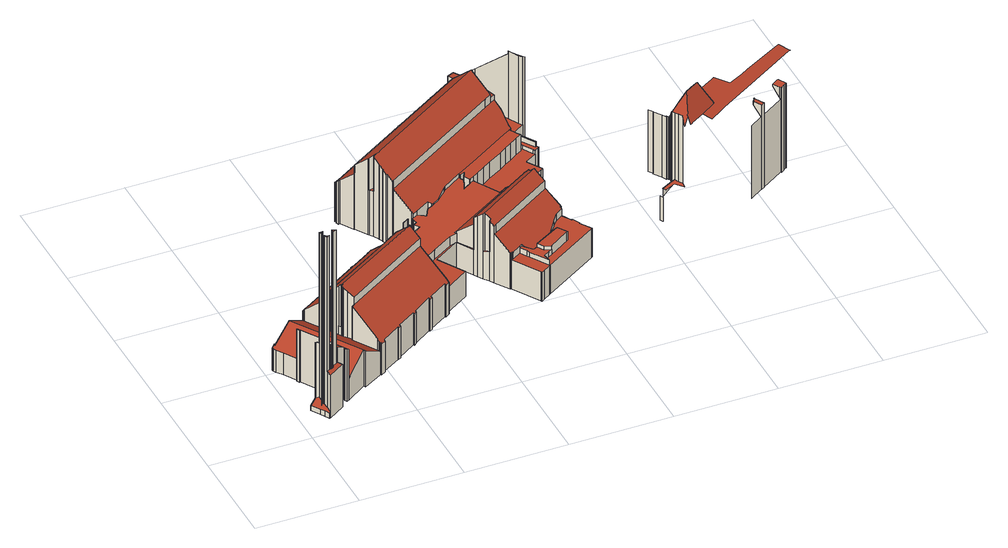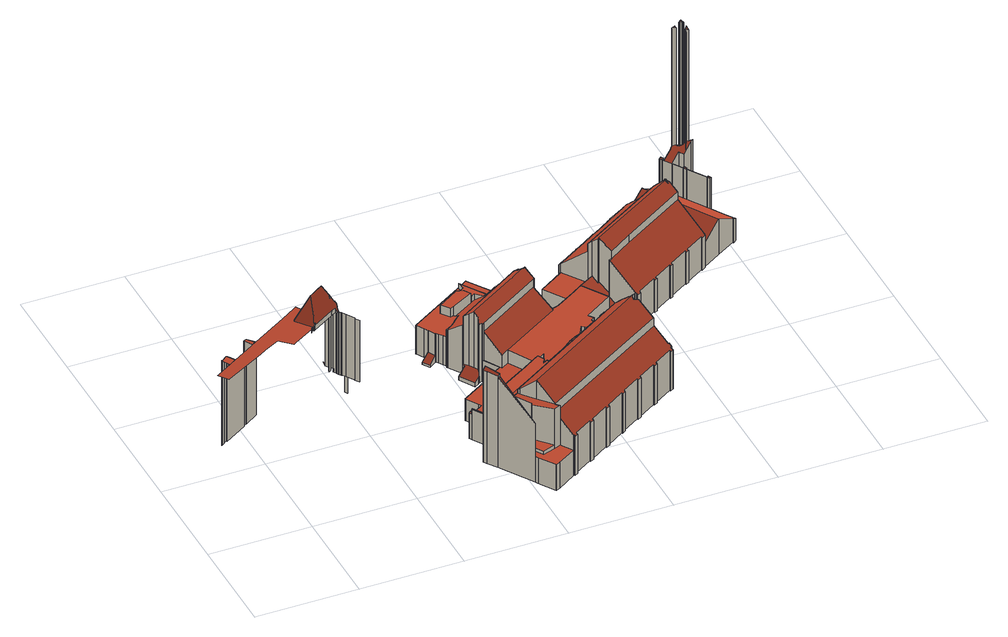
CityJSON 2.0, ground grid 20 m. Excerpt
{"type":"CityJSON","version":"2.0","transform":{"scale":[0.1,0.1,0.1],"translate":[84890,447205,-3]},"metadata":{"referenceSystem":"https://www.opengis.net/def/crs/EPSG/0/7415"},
"CityObjects":{
"building1":{"type":"Building","attributes":{"dak_type":"slanted","data_area":1604.04,"data_coverage":0.89,"geconstateerd":false,"gid":15713174,"h_dak_50p":9.51,"h_dak_70p":11.9,"h_dak_max":38.58,"h_dak_min":0.73,"h_maaiveld":0.223,"kas_warenhuis":false,"lod11_replace":false,"ondergronds_type":"above ground","oorspronkelijkbouwjaar":1908,"pw_actueel":"yes","pw_bron":"ahn3","reconstructie_methode":"tudelft3d-geoflow","reconstruction_skipped":false,"rmse_lod12":4.28,"rmse_lod13":2.01,"rmse_lod22":0.703,"rn":1,"status":"Pand in gebruik","t_run":3623.27,"val3dity_codes_lod12":"[]","val3dity_codes_lod13":"[]","val3dity_codes_lod22":"[303]"},"children":["building1-1"]},
"building1-1":{"type":"BuildingPart","parents":["building1"],"geometry":[{"type":"Solid","lod":"2.2","boundaries":[[[[0,1,2,3,4,5,6,7,8,9,10,11,12,13,14,15,16,17,18,19,20,21,22,23,24,25,26,27,28,29,30,31,32,33,34,35,36,37,38,39,40,41,42,43,44,45,46,47,48,49,50,51,52,53,54,55,56,57,58,59,60,61,62,63,64,65,66,67,68,69,70,71,72,73,74,75,76,77,78,79,80,81,82,83,84,85,86,87,88,89,90,91,92,93,94,95,96,97,98,99,100,101,102,103,104,105,106,107,108,109,110,111,112,113,114,115,116,117,118,119,120,121,122,123,124,125,126,127,128,129,130,131,132,133,134,135,136,137,138,139,140,141,142,143,144,145,146,147,148,149,150,151,152,153,154,155,156,157,158,159,160,161,162,163,164,165,166,167,168,169,170,171,172,173,174,175,176,177,178,179,180,181,182,183,184,185,186,187,188,189,190,191,192,193,194,195,196,197,198,199,200,201,202,203,204,205,206,207,208,209,210,211,212,213,214,215,216,217,218,219,220,221,222,223],[224,225,226,227,228,229,230,231,232,233,234,235,236,237,238,239,240,241,242,243,244,245,246,247,248,249,250,251,252,253,254,255,256,257,258,259,260,261]],[[262,100,99,263]],[[264,98,97,265]],[[266,94,93,267]],[[268,67,66,269,270]],[[271,86,85,272]],[[273,274,92,91,275]],[[267,93,92,274]],[[276,95,94,266]],[[275,91,90,277]],[[278,84,83,279]],[[280,89,88,281]],[[277,90,89,280]],[[281,88,87,282]],[[282,87,86,271]],[[283,80,79,284]],[[285,82,81,286]],[[272,85,84,278]],[[279,83,82,285]],[[286,81,80,283,287]],[[288,237,236,289]],[[290,71,70,291]],[[292,254,253,293,294]],[[294,293,295,296]],[[297,68,67,268]],[[298,69,68,297]],[[291,70,69,298]],[[299,300,75,74,301]],[[302,61,60,303]],[[303,60,59,304]],[[305,64,63,306]],[[307,62,61,302]],[[308,56,55,309]],[[310,58,57,311]],[[311,57,56,308]],[[312,54,53,313]],[[314,52,51,315]],[[313,53,52,314]],[[316,44,43,317]],[[137,318,319,138]],[[315,51,50,320]],[[320,50,49,321]],[[322,48,47,323]],[[321,49,48,322]],[[324,325,326,327]],[[328,46,45,329]],[[323,47,46,328]],[[329,45,44,316]],[[330,331,332,123,333]],[[123,332,334,124]],[[335,336,337,338,339]],[[336,222,221,340]],[[341,41,40,342]],[[139,343,344,140]],[[138,319,343,139]],[[345,189,188,346]],[[347,348,38,37,349]],[[350,34,33,351]],[[352,353,0,223,354]],[[355,28,27,356]],[[357,29,28,355]],[[358,10,9,359]],[[360,24,23,361]],[[362,21,20,363]],[[363,20,19,364,365]],[[364,19,18,366]],[[367,31,30,368]],[[369,367,370,371]],[[371,370,372,373]],[[374,375,376,377]],[[378,220,219,379]],[[340,221,220,378]],[[366,18,17,380]],[[381,382,35,34,350,383]],[[383,350,384,385]],[[386,3,2,387]],[[388,187,186,389]],[[390,391,392,393]],[[394,210,209,392]],[[395,218,217,396]],[[397,200,199,398]],[[399,191,190,400]],[[400,190,189,345]],[[389,186,185,401]],[[401,185,184,402]],[[403,194,193,404]],[[405,182,181,406]],[[407,183,182,405]],[[346,188,187,388]],[[408,179,178,409]],[[409,178,177,410]],[[410,177,176,411]],[[402,184,183,407]],[[406,181,180,412]],[[413,173,172,414]],[[412,180,179,408]],[[415,175,174,416]],[[416,174,173,413]],[[417,418,419,420]],[[421,171,170,422]],[[411,176,175,415]],[[423,169,168,424]],[[422,170,169,423]],[[425,164,163,426]],[[414,172,171,421]],[[427,428,429,430]],[[430,429,431,432]],[[433,105,104,434]],[[435,167,166,436]],[[424,168,167,435]],[[263,99,98,264]],[[437,165,164,425]],[[438,160,159,431]],[[439,161,160,438]],[[142,440,441,143]],[[141,442,440,142]],[[146,443,444,147]],[[147,444,445,148]],[[446,153,152,447]],[[447,152,151,448]],[[135,449,450,136]],[[448,151,150,451]],[[451,150,149,452]],[[144,453,454,145]],[[143,441,453,144]],[[455,198,197,456,457]],[[457,456,458,459]],[[460,461,462,463]],[[145,454,443,146]],[[148,445,464,149]],[[136,450,318,137]],[[140,344,442,141]],[[133,465,466,134]],[[134,466,449,135]],[[130,467,468,131]],[[131,468,469,132]],[[132,469,465,133]],[[129,470,467,130]],[[471,121,120,472]],[[472,120,119,473]],[[128,474,470,129]],[[127,475,474,128]],[[476,122,121,471]],[[126,477,475,127]],[[124,334,478,125]],[[125,478,477,126]],[[479,480,481,482]],[[483,484,480,479]],[[485,118,117,486]],[[486,117,116,487]],[[473,119,118,485]],[[487,116,115,488]],[[489,113,112,490]],[[491,114,113,489]],[[488,115,114,491]],[[490,112,111,492]],[[493,108,107,494]],[[494,107,106,495]],[[432,431,159,158,496]],[[497,109,108,493]],[[498,110,109,497]],[[492,111,110,498]],[[495,106,105,433]],[[434,104,103,499]],[[500,250,249,501]],[[502,229,228,503]],[[504,505,506,507]],[[508,225,224,509]],[[509,224,261,510]],[[510,261,260,511]],[[511,260,259,512]],[[513,514,258,257,515]],[[515,257,256,516]],[[517,251,250,500]],[[518,255,254,292]],[[519,252,251,517]],[[293,253,252,519]],[[501,249,248,520]],[[520,248,247,521]],[[522,242,241,523]],[[524,246,245,525]],[[526,244,243,506]],[[507,506,243,242,522]],[[527,528,529,505,504]],[[301,74,73,530]],[[531,234,233,532]],[[533,534,535,536]],[[265,97,96,537]],[[538,539,540,541,542]],[[543,544,545,546]],[[547,548,549,550]],[[551,552,553,554]],[[555,205,204,556]],[[557,558,559,560]],[[561,562,563,564]],[[565,566,567,568]],[[569,202,201,567]],[[202,569,570]],[[571,203,202,570]],[[556,204,203,571]],[[572,573,574,575]],[[576,215,214,577]],[[564,563,578,579]],[[570,569,580,581]],[[582,583,584,585]],[[586,587,583,582]],[[588,208,207,589]],[[589,207,206,590]],[[591,592,593,594]],[[579,578,595,596]],[[568,567,201,200,397]],[[597,459,458,566,565]],[[598,32,31,367,369]],[[351,33,32,598]],[[304,59,58,310]],[[426,163,162,599]],[[599,162,161,439]],[[600,195,194,403]],[[428,601,602,603]],[[604,605,606,601,428,427]],[[607,608,609,610]],[[611,612,11,10,358]],[[359,9,8,613]],[[614,615,616,617,618]],[[619,620,621]],[[622,15,14,623]],[[624,13,12,625]],[[626,627,391,390]],[[628,629,630,631,632]],[[632,631,633,634]],[[398,199,198,455,635]],[[635,455,459,597]],[[636,77,76,637]],[[638,78,77,636]],[[284,79,78,638]],[[639,227,226,640,641]],[[641,640,642,643,644]],[[640,226,225,508]],[[521,247,246,524]],[[525,245,244,526]],[[585,584,418,417]],[[645,216,215,576]],[[396,217,216,645]],[[393,392,209,208,588]],[[646,647,627,626]],[[648,649,650,651]],[[651,650,652,653]],[[654,655,616,615]],[[656,657,658,659]],[[660,661,662,663]],[[664,665,192,191,399]],[[456,197,196,666]],[[603,602,665,664]],[[631,630,667,668]],[[669,670,671,672,673]],[[674,675,562,561]],[[541,540,676,677]],[[590,206,205,555]],[[678,679,680,681]],[[682,211,210,394]],[[666,196,195,600]],[[537,96,95,276]],[[499,103,102,683,684]],[[684,683,685,686]],[[683,102,101,687]],[[688,689,690,691]],[[692,693,694,695]],[[696,697,698,699]],[[333,123,122,476]],[[673,672,700,667]],[[672,671,701,702]],[[703,213,212,704]],[[577,214,213,703]],[[385,384,705,706]],[[379,219,218,395]],[[436,166,165,437]],[[496,158,157,707,708]],[[709,710,711,712]],[[452,149,464,461,460,713]],[[702,701,657,656]],[[687,101,100,262]],[[404,193,192,665]],[[714,715,716,717]],[[715,36,35,382]],[[420,419,718,719]],[[719,718,720,721,722]],[[722,721,723,724,725]],[[713,460,629,628]],[[726,727,728,729]],[[730,731,732,733]],[[733,732,734,694]],[[735,736,737,738]],[[739,740,741,742]],[[742,741,743,744]],[[745,154,153,446]],[[746,155,154,745]],[[747,748,749,750]],[[750,749,751,752]],[[744,743,753,754]],[[755,756,757,758,574]],[[368,30,29,357]],[[361,23,22,759]],[[759,22,21,362]],[[760,65,64,305]],[[754,753,306,761]],[[761,306,63,62,307]],[[575,574,758,348,347]],[[762,1,0,353]],[[387,2,1,762]],[[349,37,36,715,714]],[[763,764,382,381]],[[512,259,258,514]],[[269,66,65,760]],[[270,269,274,273]],[[377,376,587,586]],[[765,766,767,723,724]],[[724,723,720,718]],[[546,545,766,765]],[[725,724,723,767,768,697,696]],[[697,768,544,543]],[[699,698,769,770]],[[771,772,773,769]],[[681,680,774,775]],[[775,774,704,776]],[[752,751,156,155,746]],[[707,157,156,751]],[[708,707,748,747]],[[668,667,700,592,591]],[[327,326,777,778]],[[339,338,573,572]],[[338,337,779,780]],[[780,779,781,782]],[[778,777,783,784]],[[596,595,785,786]],[[786,785,670,669]],[[542,541,675,674]],[[787,788,558,557]],[[677,676,789,790]],[[560,559,552,551]],[[554,553,647,646]],[[790,789,791,792]],[[776,704,212,211,682]],[[581,580,788,787]],[[793,794,539,538]],[[686,685,795,796]],[[797,798,799,800]],[[550,549,794,793]],[[801,802,548,547]],[[792,791,679,678]],[[803,804,798,797]],[[805,42,41,341]],[[770,769,773,806,807]],[[782,781,772,771]],[[354,223,222,336,335]],[[808,5,4,809]],[[810,6,5,808]],[[811,7,6,810,812]],[[812,810,813,705]],[[814,815,816,817]],[[818,819,430]],[[820,821,822,823]],[[824,825,826]],[[825,827,661,660]],[[828,829,608,607]],[[829,828,830]],[[831,832,710,709]],[[296,295,833,514,513]],[[287,283,833,295]],[[834,835,612,611]],[[613,8,7,811]],[[727,836,837,838]],[[838,837,331,330]],[[484,839,804,803]],[[840,841,803]],[[317,43,42,805,842]],[[842,805,843,844]],[[845,844,843,839,484,483]],[[846,847,848,849]],[[849,848,850,851]],[[852,853,854,850]],[[712,711,855,856,847,846]],[[817,816,857,858]],[[858,857,859,860]],[[860,859,861,862]],[[862,861,353,352]],[[796,795,863,864]],[[864,863,865,866]],[[729,728,864,866]],[[867,739,844,845]],[[482,481,836,727,726]],[[868,869,736,735]],[[695,694,734,869,870]],[[738,737,740,739,867]],[[871,872,873,874]],[[875,876,877,878]],[[826,825,615,614]],[[879,880,881,882]],[[309,55,54,312]],[[756,755,883]],[[800,799,757,756]],[[373,372,884,885,886]],[[885,884,887,888]],[[653,652,889,890]],[[891,892,893,894]],[[851,850,854,895,896]],[[897,898,853,852]],[[899,900,898,897]],[[717,716,764,763]],[[901,902,649,648]],[[890,889,902,901]],[[784,783,903,904]],[[904,903,905,906]],[[906,905,802,801]],[[866,865,731,730,907]],[[908,909,534,533]],[[882,881,872,871]],[[634,633,819,818]],[[463,462,827,825,824]],[[910,238,237,288]],[[528,239,238,910]],[[637,76,75,300]],[[911,912,231,230,913]],[[644,643,912,911]],[[914,232,231,912]],[[532,233,232,914]],[[915,240,239,528,527]],[[523,241,240,915]],[[505,529,916,917]],[[530,73,72,916]],[[917,916,72,71,290]],[[610,609,821,820]],[[823,822,918,919]],[[706,705,813,815,814]],[[659,658,606,605]],[[594,593,605,604]],[[516,256,255,518]],[[503,228,227,639]],[[643,642,300,299]],[[913,230,229,502]],[[920,235,234,531]],[[691,690,921,922]],[[923,924,689,688]],[[907,730,924,923]],[[922,921,925,926]],[[926,925,693,692]],[[870,869,868]],[[807,806,325,324]],[[625,12,11,612]],[[623,14,13,624]],[[380,17,16,927]],[[928,927,16,15,622]],[[365,364,927,928]],[[878,877,909,908]],[[874,873,655,654]],[[663,662,876,875]],[[855,711,830]],[[886,885,929,930]],[[930,929,620,619]],[[621,620,931]],[[894,893,931]],[[847,856,892,891]],[[618,617,932,933]],[[933,932,880,879,934]],[[934,879,375,374]],[[935,936,900,899]],[[356,27,26,937]],[[937,26,25,938]],[[888,887,936,935]],[[938,25,24,360]],[[289,236,235,920]],[[536,535,841,840]],[[896,895,832,831]],[[809,4,3,386]],[[919,918,835,834]],[[939,39,38,348]],[[342,40,39,939]],[[599,439,438,431,429,428,603,664,399,400,345,346,388,389,401,402,407,405,406,412,408,409,410,411,415,416,413,414,421,422,423,424,435,436,437,425,426]],[[940,941,750,752,746,745,446,447,448,451,452,713,628,632,634,818,942]],[[635,597,565,568,397,398]],[[459,455,457]],[[333,476,471,472,473,485,486,487,488,491,489,490,492,498,497,493,494,495,433,434,499,684,686,796,864,728,727,838,330]],[[687,262,263,264,265,537,276,266,267,274,269,760,943]],[[748,707,751,749]],[[720,723,721]],[[544,768,767,766,545]],[[704,774,680,679,791,789,676,540,539,794,549,548,802,905,903,783,777,326,325,806,773,772,781,779,337,336,340,378,379,395,396,645,576,577,703]],[[554,646,626,390,393,588,589,590,555,556,571,570,581,787,557,560,551]],[[790,792,678,681,775,776,682,394,392,391,627,647,553,552,559,558,788,580,569,567,566,458,456,666,600,403,404,665,602,601,606,658,657,701,671,670,785,595,578,563,562,675,541,677]],[[585,417,944,945,793,538,542,674,561,564,579,596,786,669,673,667,630,629,460,463,824,826,614,618,933,934,374,377,586,582]],[[782,946,947,883,755,574,573,338,780]],[[814,817,948,949,950,717,763,381,383,385,706]],[[516,518,292,294,296,513,515]],[[839,843,805,341,342,939,348,758,757,799,798,804]],[[808,809,386,387,762,353,861,859,857,816,815,813,810]],[[923,688,691,951,482,726,729,866,907]],[[734,732,731,865,863,795,685,683,687,943,760,305,306,753,743,741,740,737,736,869]],[[926,692,695,870,868,735,738,867,845,483,479,482,951,691,922]],[[309,312,313,314,315,320,321,322,323,328,329,316,317,842,844,739,742,744,754,761,307,302,303,304,310,311,308]],[[764,716,715,382]],[[950,949,948,817,858,860,862,352,354,335,339,572,575,347,349,714,717]],[[890,901,648,651,653]],[[523,915,527,504,507,522]],[[300,642,640,508,509,510,511,512,514,833,283,284,638,636,637]],[[913,502,503,639,641,644,911]],[[530,916,529,528,910,288,289,920,531,532,914,912,643,299,301]],[[287,295,293,519,517,500,501,520,521,524,525,526,506,505,917,290,291,298,297,268,270,273,275,277,280,281,282,271,272,278,279,285,286]],[[610,820,823,919,834,611,358,359,613,811,812,705,384,350,351,598,369,371,373,886,930,619,621,931,893,892,856,855,830,828,607]],[[605,593,592,700,672,702,656,659]],[[594,604,427,430,819,633,631,668,591]],[[693,925,921,690,689,924,730,733,694]],[[904,906,801,547,550,793,945,944,417,420,719,722,725,696,699,770,807,324,327,778,784]],[[364,366,380,927]],[[711,710,832,895,854,853,898,900,936,887,884,372,370,367,368,357,355,356,937,938,360,361,759,362,363,365,928,622,623,624,625,612,835,918,822,821,609,608,829,830]],[[880,932,617,616,655,873,872,881]],[[536,840,803,797,800,756,883,947,946,782,771,769,698,697,543,546,765,724,718,419,418,584,583,587,376,375,879,882,871,874,654,615,825,660,663,875,878,908,533]],[[851,896,831,709,712,846,849]],[[850,848,847,891,894,931,620,929,885,888,935,899,897,852]],[[876,662,661,827,462,461,464,445,444,443,454,453,441,440,442,344,343,319,318,450,449,466,465,469,468,467,470,474,475,477,478,334,332,331,837,836,481,480,484,803,841,535,534,909,877],[650,649,902,889,652]],[[941,940,942,818,430,432,496,708,747,750]]]],"semantics":{"surfaces":[{"type":"GroundSurface"},{"type":"WallSurface","on_footprint_edge":true},{"type":"WallSurface","on_footprint_edge":false},{"type":"RoofSurface"}],"values":[[0,1,1,1,1,1,1,1,1,1,1,1,1,1,1,1,1,1,1,1,1,1,1,2,1,1,1,1,1,1,1,1,1,1,1,1,1,1,1,1,1,1,1,1,2,1,1,1,2,1,2,1,1,1,1,1,1,1,1,1,1,1,1,1,1,1,1,2,2,2,1,1,1,1,2,1,1,2,1,1,1,1,1,1,1,1,1,1,1,1,1,1,1,1,1,1,1,1,2,1,1,1,1,1,1,2,2,1,1,1,1,1,1,1,1,1,1,1,1,1,1,1,1,1,1,1,2,2,1,1,1,1,1,1,1,1,1,1,1,1,1,1,1,1,1,1,2,2,1,1,1,1,1,1,1,1,1,1,1,1,1,1,1,1,1,1,2,1,1,1,1,1,1,1,1,1,1,1,1,1,1,1,1,2,1,1,2,1,2,2,2,2,1,2,2,2,1,1,1,1,2,1,2,2,2,2,1,1,2,2,1,2,1,1,1,1,1,1,2,2,2,1,1,2,2,1,1,2,2,2,1,2,1,1,1,1,2,1,1,1,2,1,1,1,2,2,2,2,2,2,1,1,2,2,2,2,2,1,2,1,1,1,1,2,1,2,2,2,1,2,2,1,1,2,1,1,1,2,2,2,1,1,2,1,2,2,2,2,2,2,2,2,2,2,1,1,2,2,2,2,1,1,1,1,2,1,2,1,1,1,2,1,1,2,2,2,2,2,2,2,2,2,2,2,1,1,2,2,2,2,2,2,2,2,2,2,2,2,2,2,2,1,2,2,2,2,2,2,2,2,1,2,2,1,1,1,1,2,2,2,2,2,2,2,2,2,2,2,2,1,2,2,2,2,1,2,2,2,2,2,2,2,2,2,2,2,2,2,2,2,2,2,2,2,2,2,2,1,2,2,2,2,2,2,2,2,2,2,2,2,2,2,2,2,2,2,2,2,1,1,1,1,2,1,1,1,1,2,1,1,2,2,2,2,2,1,1,2,1,1,2,2,2,2,2,2,2,1,1,1,1,2,2,2,2,2,2,2,2,2,2,2,2,2,2,1,1,2,1,1,2,2,1,2,1,1,3,3,3,3,3,3,3,3,3,3,3,3,3,3,3,3,3,3,3,3,3,3,3,3,3,3,3,3,3,3,3,3,3,3,3,3,3,3,3,3,3,3,3]]}}]},
"building2":{"type":"Building","attributes":{"dak_type":"slanted","data_area":2468.48,"data_coverage":0.927,"geconstateerd":false,"gid":15713024,"h_dak_50p":19.46,"h_dak_70p":20.18,"h_dak_max":30.73,"h_dak_min":1.21,"h_maaiveld":-0.075,"kas_warenhuis":false,"lod11_replace":false,"ondergronds_type":"above ground","oorspronkelijkbouwjaar":1911,"pw_actueel":"yes","pw_bron":"ahn3","reconstructie_methode":"tudelft3d-geoflow","reconstruction_skipped":false,"rmse_lod12":5.55,"rmse_lod13":3,"rmse_lod22":0.747,"rn":1,"status":"Pand in gebruik","t_run":16947.8,"val3dity_codes_lod12":"[]","val3dity_codes_lod13":"[104]","val3dity_codes_lod22":"[104]"},"children":["building2-1"]},
"building2-1":{"type":"BuildingPart","attributes":{"+noise-buildingHabitants":4,"+noise-buildingAppartments":4},"parents":["building2"],"geometry":[{"type":"MultiSurface","lod":"2.2","boundaries":[[[952,953,954,955]],[[956,957,958,959]],[[960,961,962,963,956,959,964,965,966,967,968]],[[969,970,971,972]],[[972,971,973,974]],[[974,973,975,976]],[[963,977,957,956]],[[976,975,978,979]],[[979,978,980,981]],[[981,980,982,983]],[[983,982,984,985]],[[986,987,984,985]],[[988,989,990,991]],[[992,993,989,988]],[[985,984,993,992]],[[991,990,977,963,994]],[[994,963,962,995]],[[996,997,998]],[[995,962,961,999]],[[1000,997,996]],[[1001,1002,1003,1004,1005,1006,1007,991,994,995,999,1008,1009,1010,1011,1012,1013,1014]],[[1002,1015,1016,1003]],[[1003,1016,1017,1018]],[[1015,1017,1016]],[[1019,1020,997,1000]],[[1018,1017,1015,1002]],[[1007,1006,1005,1004,1003,1018,1002,1001,1021,1022,1023,1024,1025,1026,1027,1028,1029,1019,1000,996,998,985,986,985,992,988,991]],[[1030,1031,1032,1033,1034,1035,1036,1024,1023,1022,1021,1001,1014,1013,1037,1038,1039,1040,1041,1042]],[[1029,1043,1020,1019]],[[1044,1029,1028]],[[1045,1046,1043,1029,1044]],[[1047,1048,1049,1050,1045,1044,1028,1027,1026,1025,1024,1036]],[[1050,1051,1046,1045]],[[1049,1052,1051,1050]],[[1048,1053,1052,1049]],[[1054,1055,1053,1048]],[[1056,1036,1035]],[[1036,1056,1047]],[[1057,1058,1059,1060]],[[1047,1056,1035,1034,1061,1062,1063,1064,1065,1066,1067,1068,1069,1070,1071,1072,1073,1074,1075,1076,1077,1054,1048]],[[1078,1079,1080]],[[1079,1078,1060,1081]],[[1081,1060,1059,1082,1083]],[[1084,1085,1086]],[[1087,1088,1089,1085,1084,1080,1079,1081,1083]],[[1083,1082,1090,1087]],[[1089,1091,1085]],[[1088,1092,1091,1089]],[[1087,1090,1093,1092,1088]],[[1092,1093,1094,1095]],[[1096,1097,1098,1099]],[[1099,1098,1095,1100]],[[1100,1095,1094,1101,1102]],[[1102,1101,1103,1104]],[[1096,1099,1100,1102,1104,1105,1106,1107,1108,1109,1110,1111]],[[1104,1103,1112,1105]],[[1105,1112,1113,1106]],[[1106,1113,1114,1107]],[[1107,1114,1115,1116,1108]]],"semantics":{"surfaces":[{"type":"WallSurface","on_footprint_edge":true},{"type":"WallSurface","on_footprint_edge":false},{"type":"RoofSurface"}],"values":[0,1,2,1,1,1,1,1,1,1,1,1,1,1,1,1,1,1,1,1,2,1,1,2,1,1,2,2,1,1,1,2,1,1,1,1,1,1,0,2,1,1,0,1,2,0,1,1,0,0,1,1,0,0,2,0,0,0,0]}}]}
},
"vertices":[
[579,371,32],[581,373,32],[590,378,32],[608,348,32],[600,343,32],[592,338,32],[594,334,32],[610,309,32],[612,306,32],[611,305,32],[610,305,32],[611,302,32],[615,296,32],[620,289,32],[623,284,32],[624,285,32],[625,285,32],[639,295,32],[648,281,32],[632,271,32],[631,270,32],[636,263,32],[645,249,32],[645,248,32],[644,247,32],[534,179,32],[533,178,32],[518,169,32],[513,165,32],[512,167,32],[479,219,32],[479,220,32],[477,221,32],[476,220,32],[458,248,32],[453,256,32],[446,267,32],[439,278,32],[435,284,32],[416,315,32],[365,283,32],[397,232,32],[347,201,32],[347,200,32],[349,197,32],[341,191,32],[339,193,32],[303,170,32],[304,168,32],[299,165,32],[297,167,32],[261,143,32],[262,142,32],[257,138,32],[255,140,32],[219,117,32],[220,115,32],[215,112,32],[214,113,32],[177,90,32],[178,88,32],[170,83,32],[169,85,32],[167,84,32],[130,62,32],[128,66,32],[86,38,32],[83,36,32],[80,41,32],[82,42,32],[80,45,32],[63,35,32],[63,34,32],[66,30,32],[69,25,32],[37,5,32],[35,4,32],[30,13,32],[25,21,32],[14,38,32],[26,45,32],[31,48,32],[48,59,32],[54,49,32],[71,60,32],[59,80,32],[57,78,32],[54,84,32],[55,85,32],[32,122,32],[30,121,32],[27,127,32],[29,128,32],[13,154,32],[5,165,32],[2,171,32],[1,172,32],[2,172,32],[1,174,32],[7,178,32],[8,176,32],[45,199,32],[82,222,32],[83,223,32],[82,224,32],[90,230,32],[91,228,32],[128,251,32],[126,252,32],[132,256,32],[133,254,32],[170,277,32],[168,279,32],[174,282,32],[175,280,32],[212,303,32],[210,305,32],[216,308,32],[217,306,32],[254,329,32],[253,331,32],[261,336,32],[262,334,32],[263,334,32],[280,345,32],[293,359,32],[296,361,32],[295,363,32],[294,365,32],[294,368,32],[294,370,32],[295,372,32],[296,374,32],[297,376,32],[299,377,32],[301,378,32],[302,379,32],[304,379,32],[306,379,32],[308,378,32],[309,378,32],[311,377,32],[312,376,32],[325,385,32],[341,395,32],[347,387,32],[358,393,32],[356,396,32],[358,397,32],[342,422,32],[336,432,32],[334,431,32],[330,438,32],[332,439,32],[327,446,32],[328,447,32],[322,458,32],[317,465,32],[315,468,32],[300,491,32],[299,490,32],[283,516,32],[281,515,32],[278,520,32],[281,521,32],[278,525,32],[284,529,32],[285,527,32],[321,549,32],[320,551,32],[326,555,32],[328,553,32],[363,575,32],[362,577,32],[369,581,32],[370,579,32],[405,601,32],[404,603,32],[411,607,32],[412,606,32],[447,628,32],[446,630,32],[453,634,32],[454,632,32],[489,654,32],[488,656,32],[495,660,32],[496,658,32],[532,680,32],[530,682,32],[537,686,32],[538,684,32],[539,685,32],[577,709,32],[584,713,32],[585,712,32],[605,681,32],[608,675,32],[650,610,32],[663,590,32],[667,584,32],[661,580,32],[630,561,32],[632,558,32],[633,556,32],[634,554,32],[635,554,32],[639,547,32],[643,540,32],[658,516,32],[661,511,32],[659,509,32],[651,504,32],[629,491,32],[628,490,32],[631,485,32],[645,463,32],[646,460,32],[642,458,32],[593,428,32],[594,426,32],[553,400,32],[572,370,32],[573,368,32],[33,28,32],[34,27,32],[34,26,32],[35,25,32],[37,23,32],[39,22,32],[41,21,32],[42,21,32],[43,21,32],[44,21,32],[46,22,32],[48,22,32],[50,24,32],[51,25,32],[52,27,32],[52,28,32],[53,29,32],[53,31,32],[53,33,32],[53,35,32],[52,37,32],[51,38,32],[50,38,32],[49,40,32],[47,40,32],[46,41,32],[43,42,32],[42,41,32],[39,41,32],[38,40,32],[37,40,32],[36,39,32],[35,37,32],[34,36,32],[33,34,32],[33,33,32],[33,32,32],[33,30,32],[8,176,84],[7,178,84],[1,174,80],[2,172,80],[5,165,79],[13,154,79],[83,36,145],[86,38,79],[86,38,143],[57,78,145],[59,80,144],[29,128,144],[29,128,79],[27,127,145],[2,171,79],[30,121,145],[71,60,144],[54,49,156],[32,122,144],[55,85,144],[54,84,145],[26,45,51],[14,38,43],[48,59,156],[31,48,169],[26,45,172],[51,25,125],[50,24,125],[63,35,156],[80,45,144],[37,40,412],[38,40,168],[38,40,412],[32,43,170],[32,43,410],[80,41,145],[82,42,144],[37,5,124],[37,5,45],[69,25,124],[170,83,99],[178,88,99],[177,90,101],[130,62,110],[167,84,83],[169,85,101],[220,115,100],[219,117,102],[214,113,102],[215,112,100],[255,140,102],[257,138,100],[262,142,100],[261,143,102],[349,197,101],[347,200,105],[304,379,17],[306,379,18],[297,167,103],[299,165,101],[304,168,101],[303,170,103],[534,463,114],[534,463,78],[549,472,79],[549,472,114],[339,193,103],[341,191,101],[264,332,107],[264,332,32],[263,334,30],[263,334,105],[280,345,30],[572,370,156],[572,370,78],[570,369,78],[570,369,139],[570,369,156],[553,400,78],[397,232,86],[365,283,87],[308,378,19],[309,378,20],[530,682,117],[532,680,119],[435,284,156],[435,284,86],[439,278,162],[458,248,138],[476,220,111],[579,371,158],[579,371,47],[573,368,158],[513,165,94],[518,169,94],[512,167,94],[610,305,112],[611,305,112],[644,247,94],[645,248,94],[636,263,94],[631,270,94],[632,271,48],[632,271,94],[648,281,37],[479,220,95],[479,219,95],[479,220,110],[481,222,95],[481,222,110],[482,221,95],[482,221,109],[415,410,108],[415,410,106],[427,417,106],[427,417,108],[594,426,79],[593,428,79],[639,295,37],[453,256,163],[453,256,95],[458,248,155],[462,250,138],[462,250,155],[608,348,39],[590,378,40],[496,658,119],[495,660,117],[656,514,97],[656,514,87],[658,516,87],[658,516,97],[661,511,87],[642,458,79],[646,460,79],[667,584,231],[663,590,231],[538,684,119],[537,686,117],[488,656,117],[489,654,119],[584,713,88],[577,709,88],[453,634,117],[446,630,117],[454,632,119],[412,606,119],[411,607,117],[404,603,117],[405,601,119],[447,628,119],[362,577,117],[363,575,119],[370,579,119],[369,581,117],[487,463,114],[487,463,106],[488,461,106],[488,461,114],[328,553,119],[326,555,117],[320,551,117],[321,549,119],[281,521,121],[278,520,121],[554,661,172],[554,661,144],[560,652,153],[560,652,171],[300,491,153],[300,491,170],[90,230,102],[82,224,102],[285,527,119],[284,529,117],[278,525,117],[299,490,153],[283,516,126],[312,376,23],[325,385,22],[311,377,22],[358,393,30],[356,396,28],[358,397,28],[332,439,187],[330,438,187],[334,431,180],[301,378,16],[302,379,16],[336,432,180],[342,422,169],[341,395,22],[347,387,30],[650,610,228],[608,675,88],[608,675,159],[646,608,88],[646,608,228],[344,423,152],[344,423,3],[364,392,34],[364,392,118],[342,422,3],[297,376,16],[299,377,16],[294,370,19],[295,372,18],[296,374,17],[294,368,20],[261,336,102],[253,331,102],[254,329,104],[294,365,22],[295,363,24],[262,334,105],[296,361,26],[293,359,26],[305,267,191],[305,267,96],[303,265,96],[303,265,191],[312,256,180],[312,256,106],[217,306,104],[216,308,102],[210,305,102],[212,303,104],[174,282,102],[168,279,102],[175,280,104],[170,277,104],[126,252,102],[128,251,104],[91,228,104],[315,468,195],[132,256,102],[133,254,104],[83,223,104],[43,42,164],[46,41,163],[39,22,415],[37,23,415],[60,32,415],[60,32,159],[53,35,162],[53,35,415],[34,27,50],[33,28,50],[33,30,50],[33,32,51],[33,33,51],[33,34,413],[33,34,51],[34,36,413],[35,37,412],[42,41,165],[36,39,412],[39,41,167],[47,40,163],[49,40,162],[53,33,415],[53,31,415],[50,38,162],[51,38,162],[52,37,162],[52,28,415],[52,28,125],[60,32,125],[66,30,125],[46,22,125],[44,21,125],[366,359,106],[366,359,58],[310,324,58],[310,324,106],[1,172,79],[623,547,114],[623,547,79],[624,548,79],[624,548,87],[624,548,114],[498,440,106],[498,440,78],[482,430,78],[482,430,106],[627,532,114],[627,532,79],[624,538,79],[624,538,114],[631,552,97],[631,552,87],[632,552,87],[632,552,97],[634,554,97],[633,556,97],[630,554,97],[630,554,87],[631,553,87],[631,553,97],[622,551,118],[622,551,87],[621,554,87],[621,554,120],[657,587,235],[657,587,88],[661,580,88],[661,580,236],[630,561,87],[630,561,97],[632,558,97],[569,368,156],[569,368,139],[438,286,140],[438,286,156],[631,485,79],[628,490,79],[621,555,87],[621,555,121],[627,559,87],[627,559,97],[447,437,113],[447,437,106],[449,439,106],[449,439,114],[429,419,108],[429,419,106],[643,540,97],[639,547,97],[635,554,97],[594,629,167],[594,629,93],[596,633,93],[596,633,167],[620,562,87],[620,562,127],[646,608,234],[477,221,111],[281,515,126],[585,712,88],[554,661,87],[540,684,87],[540,684,120],[567,666,172],[567,666,94],[567,666,87],[570,259,98],[570,259,95],[573,263,95],[573,263,99],[611,302,110],[611,302,95],[612,306,112],[376,394,114],[376,394,106],[376,394,53],[404,411,52],[404,411,114],[507,234,108],[507,234,106],[507,234,107],[624,285,94],[623,284,94],[620,289,94],[615,296,95],[640,539,97],[640,539,87],[587,575,169],[587,575,152],[601,584,152],[601,584,162],[601,584,169],[599,588,162],[599,588,173],[650,610,230],[30,13,43],[35,4,43],[25,21,43],[35,25,415],[34,26,50],[34,26,415],[36,17,47],[36,17,125],[36,17,415],[645,463,79],[636,545,97],[636,545,87],[351,378,114],[351,378,38],[353,379,38],[353,379,114],[352,380,37],[352,380,114],[385,388,106],[385,388,48],[638,603,93],[638,603,88],[592,676,88],[592,676,94],[363,387,106],[363,387,37],[363,386,38],[363,386,106],[539,685,119],[539,685,87],[605,681,88],[611,590,152],[611,590,162],[617,577,140],[617,577,87],[612,587,87],[612,587,93],[612,587,149],[623,550,116],[623,550,87],[624,547,79],[624,547,87],[637,527,87],[637,527,79],[648,509,79],[648,509,87],[659,509,87],[82,222,82],[82,222,104],[83,221,82],[83,221,106],[45,199,109],[125,163,186],[125,163,101],[129,158,100],[129,158,191],[126,152,188],[126,152,100],[125,153,100],[125,153,189],[498,441,114],[498,441,106],[499,441,106],[499,441,114],[611,590,93],[615,589,87],[615,589,93],[629,491,79],[651,504,79],[593,333,138],[593,333,155],[317,465,130],[317,465,198],[580,252,113],[580,252,95],[574,249,95],[574,249,113],[344,423,169],[446,267,173],[446,267,91],[449,269,91],[449,269,173],[489,459,106],[489,459,114],[489,459,78],[497,463,79],[497,463,114],[492,453,79],[492,453,106],[492,453,114],[287,284,170],[287,284,155],[241,254,155],[241,254,170],[121,159,101],[121,159,83],[124,155,83],[124,155,101],[125,153,83],[127,151,186],[127,151,82],[132,147,81],[132,147,181],[142,139,155],[142,139,79],[136,135,83],[136,135,155],[164,90,83],[164,90,108],[327,446,194],[328,447,194],[327,466,202],[327,466,130],[328,462,130],[328,462,206],[322,458,130],[322,458,206],[166,87,83],[166,87,104],[417,316,110],[417,316,106],[417,316,87],[438,286,86],[645,249,94],[128,66,110],[167,84,101],[581,373,46],[456,259,164],[456,259,94],[488,443,106],[488,443,78],[492,453,78],[498,441,78],[506,445,106],[506,445,114],[509,440,106],[509,440,78],[506,445,78],[650,505,79],[650,505,87],[651,504,87],[577,489,79],[577,489,114],[550,404,78],[550,404,106],[535,394,78],[535,394,106],[591,498,79],[591,498,114],[618,574,87],[618,574,137],[629,556,97],[629,556,87],[629,540,79],[629,540,87],[632,535,79],[632,535,87],[620,545,114],[620,545,79],[111,175,83],[111,175,154],[362,287,106],[362,287,87],[401,311,87],[401,311,106],[632,524,114],[632,524,79],[342,274,106],[342,274,87],[347,201,86],[517,452,78],[517,452,114],[592,338,51],[600,343,45],[594,334,51],[610,309,115],[594,334,138],[593,333,52],[586,343,165],[586,343,53],[581,351,53],[581,351,173],[580,619,206],[580,619,166],[575,265,100],[575,265,95],[586,279,95],[586,279,105],[366,388,115],[366,388,106],[366,388,114],[366,388,37],[567,256,97],[567,256,95],[569,254,95],[592,234,113],[592,234,94],[32,43,53],[596,292,109],[596,292,95],[287,284,76],[293,287,76],[293,287,155],[312,256,88],[340,277,106],[340,277,104],[347,201,105],[317,248,87],[317,248,155],[317,248,171],[529,224,112],[529,224,105],[537,211,105],[537,211,112],[550,207,105],[550,207,112],[542,202,105],[542,202,94],[550,207,94],[574,249,89],[529,224,91],[576,358,53],[576,358,166],[576,359,52],[576,359,165],[576,360,52],[576,360,165],[112,174,82],[112,174,155],[112,174,83],[112,174,171],[142,139,170],[126,151,187],[126,151,83],[126,151,188],[390,384,106],[390,384,46],[386,387,48],[386,387,106],[364,381,106],[364,381,42],[366,374,48],[366,374,106],[412,408,106],[412,408,49],[400,402,49],[400,402,106],[415,320,106],[500,232,95],[500,232,106],[500,232,109],[508,220,95],[508,220,106],[340,372,37],[340,372,114],[527,223,105],[527,223,92],[521,220,92],[521,220,105],[588,232,94],[588,232,113],[531,195,105],[531,195,94],[533,180,105],[533,180,94],[340,371,114],[340,371,38],[604,506,79],[604,506,114],[619,516,79],[619,516,114],[121,159,187],[359,369,106],[359,369,48],[52,27,125],[42,21,415],[42,21,125],[41,21,415],[43,21,125],[53,29,415],[63,34,126],[63,34,156],[586,280,95],[586,280,105],[48,22,125],[128,157,100],[128,157,191],[125,158,190],[125,158,101],[126,156,100],[126,156,191],[625,285,47],[625,285,94],[505,236,106],[505,236,109],[509,233,106],[410,409,49],[410,409,110],[412,408,108],[511,215,105],[511,215,95],[533,178,94],[534,179,94],[416,315,87],[336,466,206],[331,463,206],[343,471,206],[45,198,109],[534,492,114],[605,536,114],[524,387,106],[467,352,106],[574,346,173],[476,285,173],[467,279,173],[130,159,191],
[799,301,81],[799,301,29],[802,296,29],[802,296,81],[819,306,100],[819,306,88],[803,297,82],[803,297,100],[839,286,99],[840,298,99],[835,306,99],[831,312,100],[802,297,100],[802,296,100],[805,290,100],[807,291,100],[825,300,100],[802,359,228],[802,359,94],[807,352,94],[807,352,228],[807,350,94],[807,350,228],[817,335,94],[817,335,229],[831,312,93],[822,326,93],[822,326,229],[823,328,94],[823,328,229],[823,329,94],[823,329,229],[826,324,94],[826,324,229],[825,324,227],[825,324,94],[827,319,238],[827,319,93],[828,317,93],[828,317,245],[828,320,238],[828,320,94],[831,312,245],[835,306,245],[832,323,237],[832,323,229],[827,324,229],[840,298,245],[832,323,238],[854,311,286],[841,314,265],[837,315,259],[832,316,250],[831,316,249],[830,316,249],[830,316,248],[839,286,230],[845,289,245],[846,289,246],[847,290,249],[847,290,250],[848,291,251],[849,296,260],[841,314,99],[837,315,100],[841,317,99],[841,317,259],[841,328,239],[841,328,229],[863,317,286],[865,318,286],[879,327,285],[881,328,285],[883,338,269],[884,344,259],[885,348,253],[886,352,245],[885,355,239],[849,283,234],[851,284,234],[852,284,234],[855,287,234],[880,302,234],[909,321,234],[910,322,236],[847,290,252],[846,289,252],[845,289,252],[846,288,249],[847,286,244],[847,287,245],[885,355,229],[885,355,244],[887,356,239],[887,356,229],[910,323,234],[890,354,237],[889,355,237],[888,357,237],[888,357,229],[889,355,229],[890,354,229],[894,360,237],[894,360,229],[910,322,234],[970,294,186],[970,294,29],[996,311,29],[996,311,186],[888,288,233],[890,284,233],[915,300,233],[920,303,233],[924,306,233],[985,343,233],[1093,410,233],[1096,411,233],[1096,412,233],[1095,413,233],[1084,432,235],[1081,431,235],[1004,388,235],[991,380,235],[961,364,235],[940,388,237],[934,384,237],[987,324,208],[987,324,214],[991,330,214],[996,311,213],[997,310,29],[997,310,212],[991,331,214],[992,332,214],[992,332,215],[1003,314,213],[1003,315,213],[1002,315,213],[1003,314,29],[1002,315,187],[1003,315,186],[1003,315,29],[1048,343,29],[1048,343,187],[1039,357,213],[1039,357,210],[1046,346,191],[1046,346,213],[1048,343,213],[1049,342,29],[1049,342,213],[1055,346,29],[1055,346,213],[1055,347,213],[1059,350,213],[1061,350,213],[1061,351,213],[1053,366,213],[1051,366,213],[1046,362,213],[1055,347,29],[1059,350,29],[1061,350,29],[1061,351,29],[1061,351,187]
]}
